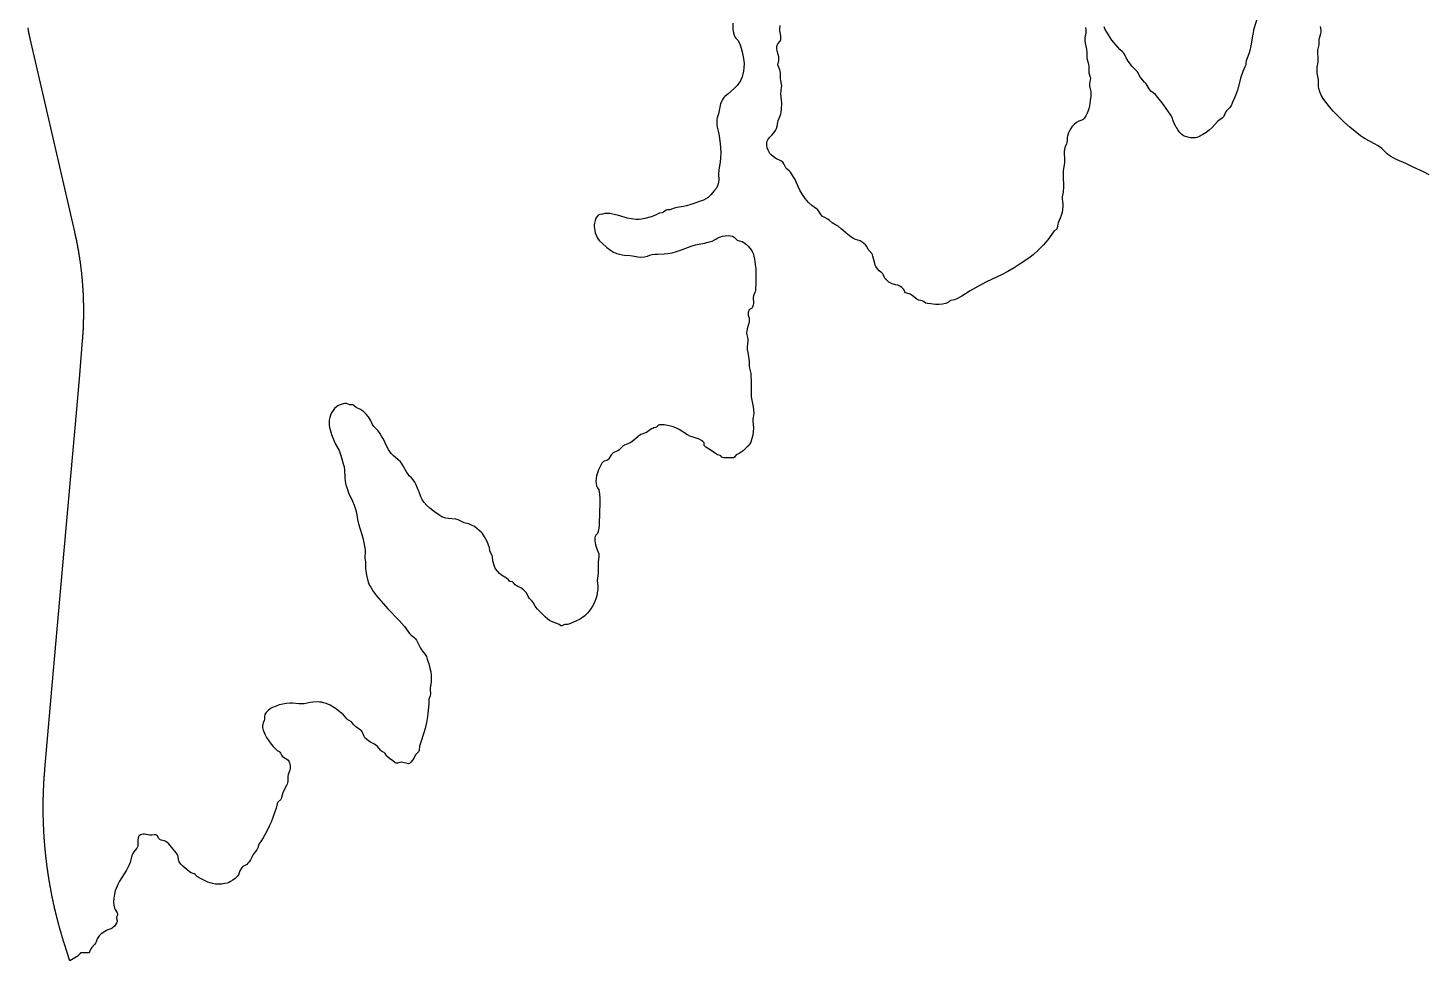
# Model space of a CAD drawing. Header units: millimetres. Extents: x 341818 to 347703, y 7370458 to 7377443.
# Drawn here: x 343626 to 345449, y 7370458 to 7371674 of the extents above; entities that cross this region are included whole.
import ezdxf

# ---------------------------------------------------------------- set-up
doc = ezdxf.new("R2010")
doc.units = ezdxf.units.MM
doc.layers.add('MONTANHÃO', color=220, linetype='Continuous')

msp = doc.modelspace()

# ---------------------------------------------------------------- linework, layer by layer
at = {"layer": 'MONTANHÃO'}
for points in [[(345228.2, 7371688.3), (345223.5, 7371673.2), (345222, 7371666.4), (345219.6, 7371651.1), (345218.2, 7371644.9), (345217.2, 7371641.9), (345214.1, 7371633.8), (345213.4, 7371631.4), (345213, 7371629.1), (345212.7, 7371626.5), (345211.8, 7371623.6), (345208.9, 7371617.6), (345206.4, 7371610.1), (345201.9, 7371593.3), (345199.5, 7371586.4), (345195.2, 7371576.3), (345193.6, 7371573.1), (345191.8, 7371570.5), (345187.8, 7371566.2), (345186.6, 7371564.6), (345184.7, 7371560.2), (345184.1, 7371559), (345183.3, 7371558), (345182.2, 7371557), (345177.7, 7371553.7), (345176, 7371552.3), (345172.7, 7371548.4), (345169, 7371544.7), (345165.1, 7371541.4), (345161, 7371538.3), (345156.8, 7371535.7), (345151.1, 7371532.4), (345149.1, 7371531.6), (345147.3, 7371531.2), (345144.3, 7371531), (345140.8, 7371531.3), (345137.1, 7371531.9), (345134.1, 7371532.8), (345131.5, 7371533.9), (345129.5, 7371535.4), (345127, 7371538.1), (345124.2, 7371541.7), (345122.5, 7371544.5), (345121.8, 7371545.5), (345119.8, 7371549.3), (345118.1, 7371553.2), (345116.7, 7371557.9), (345115.1, 7371560.9), (345111.2, 7371566.3), (345104, 7371576.9), (345098.4, 7371583.8), (345095, 7371587.6), (345089.1, 7371592.2), (345086.7, 7371595), (345082.8, 7371601.4), (345081, 7371603.9), (345076, 7371609.2), (345074.7, 7371611.1), (345072.4, 7371615.7), (345071.2, 7371617.6), (345069.2, 7371620), (345064.5, 7371624.8), (345062.6, 7371627), (345059.4, 7371631.3), (345056.8, 7371635.6), (345054.7, 7371640.1), (345053.7, 7371641.7), (345052.3, 7371643.2), (345048.7, 7371646.3), (345043.3, 7371652.2), (345038.2, 7371658.6), (345033.7, 7371665.4), (345029.7, 7371672.5), (345028.2, 7371676)], [(344544.1, 7371680.8), (344544.4, 7371672.8), (344544.8, 7371669.9), (344545.9, 7371665.2), (344547, 7371662.7), (344547.8, 7371661.6), (344550.6, 7371658.5), (344552.5, 7371655.3), (344554.3, 7371651.1), (344555.3, 7371647.9), (344556.5, 7371643.3), (344558.3, 7371634.7), (344558.7, 7371631.3), (344558.9, 7371628.1), (344558.6, 7371622.3), (344558.1, 7371617.9), (344557.4, 7371614), (344556.4, 7371610.6), (344555.3, 7371607.6), (344554.4, 7371605.6), (344553.1, 7371603.6), (344549.9, 7371599.6), (344546.2, 7371595.8), (344537.7, 7371588.3), (344534, 7371585.1), (344532.5, 7371583.6), (344530.9, 7371581.3), (344529.6, 7371578.6), (344528.3, 7371575.3), (344527.1, 7371571.1), (344525.7, 7371562.5), (344524, 7371557.4), (344523.5, 7371555.5), (344523.3, 7371552.6), (344523.5, 7371548.5), (344524, 7371545), (344525.8, 7371536.5), (344527.2, 7371527.1), (344528, 7371519), (344528.4, 7371511.5), (344528.3, 7371504.6), (344527.9, 7371499.9), (344526.2, 7371488.9), (344525.7, 7371483.9), (344525.8, 7371476.3), (344525.5, 7371473.1), (344524.4, 7371468.8), (344522.8, 7371465.8), (344519.5, 7371461.5), (344515.6, 7371456.8), (344512, 7371453.5), (344509.2, 7371451.7), (344505.8, 7371450), (344502.2, 7371448.6), (344494.6, 7371446.1), (344489.3, 7371444.4), (344483.7, 7371442.8), (344480, 7371441.9), (344471.1, 7371440.3), (344466.6, 7371439.1), (344463.5, 7371437.8), (344462.1, 7371437.4), (344458.9, 7371437.5), (344457.2, 7371436.9), (344453.7, 7371434.3), (344452, 7371433.5), (344448.7, 7371433.2), (344447.4, 7371432.7), (344444.5, 7371431), (344441.3, 7371429.6), (344437.9, 7371428.4), (344429.4, 7371426.2), (344425.2, 7371425.3), (344422.3, 7371424.9), (344418.3, 7371424.9), (344412.3, 7371425.6), (344406.4, 7371426.7), (344395.6, 7371429.8), (344391.2, 7371430.8), (344384, 7371432.5), (344382, 7371432.7), (344380.1, 7371432.8), (344377.5, 7371432.5), (344374.4, 7371431.9), (344370.8, 7371431.1), (344368.8, 7371430.3), (344367.2, 7371428.8), (344365.8, 7371426.5), (344364.7, 7371423.6), (344363.9, 7371419.8), (344363.7, 7371417.8), (344363.7, 7371415.6), (344364.2, 7371410.6), (344365, 7371407.2), (344366, 7371404.2), (344367.2, 7371401.5), (344368.6, 7371399.1), (344370.5, 7371396.9), (344374.2, 7371393.6), (344380.2, 7371388.2), (344384.6, 7371384.7), (344388.9, 7371382.1), (344393.1, 7371380.3), (344396.3, 7371379.4), (344400, 7371378.6), (344402.9, 7371378.3), (344410.6, 7371377.9), (344413.3, 7371377.5), (344420.4, 7371376), (344424.4, 7371375.7), (344429.1, 7371376.1), (344433, 7371377.1), (344436.1, 7371378.3), (344439, 7371379.2), (344442.5, 7371379.7), (344445.9, 7371379.8), (344454.8, 7371379.9), (344459.7, 7371380.4), (344465.3, 7371381.5), (344470.9, 7371382.9), (344476.1, 7371384.7), (344489.8, 7371390), (344495.6, 7371391.6), (344507.4, 7371393.9), (344512.2, 7371395.1), (344517.1, 7371396.7), (344521.2, 7371398.7), (344523.4, 7371400.1), (344526.9, 7371401.7), (344530.6, 7371402.9), (344534.4, 7371403.6), (344538, 7371403.9), (344541.1, 7371403.7), (344543.9, 7371402.9), (344546.1, 7371401.8), (344547.9, 7371400.1), (344548.9, 7371398.8), (344549.8, 7371398), (344551.1, 7371397.3), (344556.6, 7371395.9), (344558.6, 7371394.9), (344562, 7371392.2), (344564.3, 7371389.9), (344566.3, 7371387.6), (344568, 7371385.4), (344569.4, 7371383.1), (344570.7, 7371380.3), (344571.8, 7371376.8), (344572.5, 7371373), (344573.5, 7371366.2), (344574.1, 7371361.1), (344574.4, 7371355.5), (344574.4, 7371349.3), (344574.1, 7371341.6), (344573.9, 7371334.4), (344573.7, 7371332.3), (344573.2, 7371330.5), (344571.6, 7371326.8), (344571.1, 7371325.1), (344570.9, 7371323.2), (344571, 7371315.8), (344570.7, 7371313.2), (344570.4, 7371311.9), (344569.9, 7371310.7), (344569.3, 7371309.8), (344568.5, 7371309), (344566.1, 7371307.5), (344565.3, 7371306.5), (344564.7, 7371305.1), (344564.3, 7371303.5), (344564.1, 7371301.7), (344564.3, 7371300.1), (344565.5, 7371296.2), (344565.7, 7371293.7), (344565.4, 7371290.9), (344563, 7371282.1), (344562.4, 7371279.2), (344562.2, 7371276.7), (344562.5, 7371274.5), (344563.3, 7371271.1), (344563.6, 7371269.1), (344563.7, 7371266.8), (344563.1, 7371258.7), (344563.1, 7371255.4), (344563.6, 7371251.6), (344565.2, 7371243.3), (344565.6, 7371239.5), (344565.6, 7371233.7), (344566, 7371231), (344567.5, 7371224.2), (344567.9, 7371220.3), (344568.2, 7371216), (344568, 7371200.1), (344568.2, 7371193.6), (344568.8, 7371189.3), (344570.7, 7371180.5), (344571.3, 7371176.8), (344571.6, 7371172.9), (344571.2, 7371169.4), (344570.7, 7371166.6), (344570.4, 7371164.6), (344570.3, 7371162.4), (344571.1, 7371152.7), (344570.9, 7371148.5), (344570.1, 7371143.9), (344568.9, 7371139.2), (344567.6, 7371134.7), (344566.5, 7371132.3), (344565.4, 7371130.9), (344563.1, 7371128.7), (344557.6, 7371123.5), (344555, 7371121.6), (344552.5, 7371119.9), (344548.8, 7371118), (344546.3, 7371115), (344545, 7371114.4), (344544.2, 7371114.3), (344543.4, 7371114.1), (344537.4, 7371114.4), (344532.4, 7371114.2), (344531.1, 7371114.5), (344530.1, 7371115), (344528.8, 7371116.6), (344527.6, 7371117.3), (344524.4, 7371118.3), (344521.6, 7371119.9), (344517.4, 7371123), (344511.1, 7371126.7), (344509, 7371128.2), (344508.1, 7371129.1), (344507.4, 7371130), (344506.9, 7371131), (344506.7, 7371132.1), (344506.7, 7371133.6), (344506.3, 7371134.3), (344505.2, 7371135.4), (344503.4, 7371136.8), (344500.5, 7371138.5), (344497.8, 7371139.5), (344491.4, 7371141.4), (344488.4, 7371142.6), (344485.1, 7371144.3), (344474.2, 7371150.9), (344469.9, 7371153.2), (344465.3, 7371155), (344461.1, 7371156), (344454.8, 7371157.1), (344451.6, 7371157.3), (344448.7, 7371157), (344447.6, 7371156.6), (344446.5, 7371156), (344444.7, 7371154.2), (344444, 7371153.7), (344441.2, 7371153.1), (344439.8, 7371152.6), (344438.4, 7371151.9), (344433.6, 7371148.5), (344431.6, 7371147.4), (344424.3, 7371144.6), (344421.2, 7371142.5), (344414.6, 7371136.6), (344411.4, 7371134.3), (344405.1, 7371131.6), (344403.2, 7371130.7), (344400.5, 7371128.9), (344398.5, 7371127.3), (344396, 7371124.5), (344394.2, 7371123.3), (344389.8, 7371121.5), (344388.1, 7371120.5), (344387.1, 7371119.6), (344386.1, 7371118.4), (344382.3, 7371112.6), (344381.1, 7371111.4), (344379.8, 7371110.6), (344376.6, 7371109.8), (344375.6, 7371109.4), (344374.6, 7371108.5), (344373.6, 7371107.3), (344371.2, 7371102.7), (344369.3, 7371098.7), (344367.7, 7371094.7), (344366.6, 7371090.8), (344365.9, 7371087.1), (344365.7, 7371083.7), (344365.9, 7371080.5), (344366.6, 7371077.6), (344367.7, 7371075.1), (344369.5, 7371072.3), (344370, 7371070.3), (344370.4, 7371066.4), (344370.8, 7371061.8), (344370.9, 7371056.8), (344370.3, 7371040.7), (344370.2, 7371029), (344369.9, 7371025.6), (344369.4, 7371022.6), (344368.7, 7371018.1), (344367.7, 7371015.7), (344365.8, 7371013.3), (344365, 7371011.8), (344364.5, 7371010), (344364.3, 7371008.1), (344364.3, 7371005.9), (344364.6, 7371003.6), (344365.2, 7371001), (344367.3, 7370994.2), (344369.4, 7370989.1), (344369.7, 7370987.3), (344369.7, 7370985.3), (344368.7, 7370978.8), (344368.5, 7370976.5), (344368.8, 7370966.9), (344368.6, 7370964), (344367.8, 7370957.5), (344367.6, 7370954.4), (344368.3, 7370947), (344368.1, 7370942.7), (344367.6, 7370938.4), (344366.8, 7370934.3), (344365.7, 7370930.3), (344364.4, 7370927.1), (344362.9, 7370923.9), (344361.2, 7370920.7), (344359.1, 7370917.6), (344355.2, 7370912.3), (344353.2, 7370910.2), (344351.2, 7370908.2), (344348.2, 7370905.9), (344344.5, 7370903.7), (344340.3, 7370901.6), (344333.7, 7370898.9), (344330.7, 7370897.5), (344328.9, 7370897), (344325.3, 7370897), (344324.1, 7370896.7), (344321.2, 7370895.4), (344320.4, 7370895.3), (344319.7, 7370895.5), (344317.7, 7370897), (344314.9, 7370898.5), (344308.1, 7370901), (344305.2, 7370902.4), (344302.7, 7370904.2), (344300, 7370906.4), (344293.4, 7370913.2), (344289.4, 7370917.6), (344286.8, 7370920.9), (344284, 7370925.8), (344282.8, 7370927.2), (344278.8, 7370931.4), (344277.6, 7370933.3), (344275.1, 7370938.1), (344273.7, 7370940.1), (344271.3, 7370942.3), (344268.1, 7370944.6), (344263.2, 7370946.8), (344261.7, 7370947.7), (344260.7, 7370948.7), (344258.4, 7370951.4), (344257, 7370952.4), (344254.3, 7370952.9), (344253.5, 7370953.2), (344251.9, 7370955.1), (344249.4, 7370957.3), (344242.7, 7370961.4), (344240.1, 7370963.6), (344237.4, 7370966.5), (344235.5, 7370969.1), (344234.2, 7370971.4), (344233.1, 7370974), (344232.1, 7370976.9), (344231.3, 7370980), (344230.9, 7370985.2), (344230.4, 7370987.1), (344227.9, 7370991.8), (344227.5, 7370993.2), (344227, 7370997.4), (344225.9, 7371000.5), (344223.9, 7371005.1), (344220.7, 7371011.4), (344219.3, 7371013.6), (344217.9, 7371015.5), (344216.1, 7371017.5), (344213.8, 7371019.7), (344210.7, 7371022.3), (344207.6, 7371024.5), (344204.7, 7371026.2), (344201.8, 7371027.5), (344200, 7371028.1), (344195.6, 7371029), (344193.9, 7371029.6), (344188.9, 7371032.3), (344186.3, 7371033.4), (344183.2, 7371034.1), (344173.2, 7371035.1), (344170, 7371035.6), (344167.4, 7371036.3), (344165.1, 7371037.3), (344160.9, 7371039.8), (344155.6, 7371043.7), (344149.4, 7371048.6), (344145.1, 7371052.4), (344141.7, 7371056.2), (344139.2, 7371059.9), (344137.6, 7371063.2), (344135.3, 7371070), (344134.3, 7371072.7), (344131.4, 7371078.8), (344129.6, 7371082.4), (344127.7, 7371085.4), (344125.6, 7371088), (344122.5, 7371090.8), (344120.9, 7371092.7), (344119.3, 7371094.9), (344113.7, 7371104.9), (344112.3, 7371107.1), (344110.9, 7371109), (344108.2, 7371111.6), (344101.7, 7371117.2), (344099.1, 7371119.9), (344095.5, 7371124.9), (344093.2, 7371128.9), (344088.7, 7371138.5), (344086.5, 7371142.6), (344084, 7371146.5), (344081.8, 7371149.5), (344080.3, 7371151.2), (344076.3, 7371155.2), (344074.6, 7371157.5), (344072, 7371163.4), (344069.4, 7371167.5), (344066.3, 7371171.2), (344062.7, 7371174.5), (344058.8, 7371177.1), (344053.4, 7371179.7), (344050.3, 7371182.4), (344048.9, 7371183.2), (344048, 7371183.4), (344044.9, 7371183.4), (344040.8, 7371184.8), (344038.7, 7371184.9), (344036.4, 7371184.6), (344033.9, 7371183.9), (344031.2, 7371182.8), (344029.3, 7371181.8), (344027.5, 7371180.6), (344025.2, 7371178.5), (344023.1, 7371176), (344021.3, 7371172.9), (344019.8, 7371169.6), (344018.9, 7371166.6), (344018.3, 7371163.4), (344018.1, 7371160), (344018.2, 7371156.7), (344018.7, 7371153.7), (344019.8, 7371149.2), (344021.1, 7371144.8), (344022.7, 7371140.4), (344024.4, 7371136.1), (344026.4, 7371132), (344031.1, 7371123.8), (344032.6, 7371119.8), (344034.6, 7371112.8), (344036.5, 7371106.5), (344037.5, 7371102.6), (344038.1, 7371098), (344038.4, 7371088.1), (344038.8, 7371083.8), (344039.8, 7371079.2), (344041.4, 7371074.2), (344043.5, 7371068.7), (344048.6, 7371057.5), (344050.6, 7371052.6), (344052.4, 7371047.4), (344053.6, 7371042.6), (344055, 7371034), (344056.4, 7371028.2), (344060.8, 7371014.4), (344062.4, 7371008), (344062.9, 7371005.5), (344064.8, 7370996.9), (344065.1, 7370993.4), (344065.1, 7370990.2), (344064.6, 7370986.2), (344064.7, 7370983.9), (344065.6, 7370978.2), (344065.6, 7370969.7), (344065.7, 7370967.1), (344066.2, 7370963.4), (344067, 7370959.6), (344068.6, 7370953.7), (344070.4, 7370948.9), (344072.2, 7370945.5), (344075.1, 7370940.9), (344077.3, 7370937.8), (344079.9, 7370934.5), (344088.8, 7370924.1), (344094.6, 7370917.5), (344109.6, 7370901.7), (344116.2, 7370894.4), (344122.9, 7370885.4), (344124.7, 7370883.4), (344126.6, 7370881.8), (344128.5, 7370880.5), (344130.3, 7370878.8), (344132, 7370876.5), (344133.4, 7370873.9), (344137, 7370866.1), (344138.3, 7370864), (344139.7, 7370862.2), (344141.7, 7370860.2), (344143.4, 7370857.9), (344144.8, 7370855.1), (344146, 7370852), (344147.8, 7370845.9), (344149.4, 7370840.2), (344150.5, 7370835.2), (344151, 7370830.8), (344151.2, 7370826.6), (344151.1, 7370822.6), (344150.8, 7370818.8), (344149.9, 7370814.3), (344149.8, 7370812.1), (344150.2, 7370806.7), (344149.9, 7370804.2), (344148.2, 7370799.7), (344147.9, 7370797.7), (344147.9, 7370793.3), (344147.2, 7370785.3), (344146.2, 7370777.3), (344144.8, 7370769.3), (344143.1, 7370761.4), (344141.5, 7370755.9), (344137.4, 7370743.8), (344135.9, 7370738.4), (344135.4, 7370733.2), (344135, 7370732), (344134.5, 7370731.1), (344132.7, 7370729.5), (344131.1, 7370727.4), (344128.5, 7370722.6), (344127.2, 7370720.7), (344124.5, 7370717.5), (344123.6, 7370716.7), (344122.6, 7370716), (344121.4, 7370715.6), (344119.8, 7370715.7), (344114, 7370717.1), (344111.8, 7370717.4), (344107.3, 7370716.5), (344105.6, 7370716.5), (344103.8, 7370717.3), (344100.9, 7370719.2), (344096.7, 7370722.2), (344093.4, 7370725.2), (344090.9, 7370728.9), (344089.7, 7370730.2), (344087.7, 7370731.2), (344086.5, 7370732), (344085.2, 7370733.1), (344081, 7370738), (344079, 7370739.8), (344077.1, 7370741), (344072, 7370743.6), (344069.8, 7370745), (344066.7, 7370747.4), (344064.8, 7370749.3), (344063.7, 7370751), (344062.1, 7370755.3), (344061.1, 7370757), (344060.1, 7370758.3), (344058.8, 7370759.5), (344052.6, 7370764), (344050.2, 7370766.2), (344048.2, 7370769), (344047.2, 7370770.1), (344044, 7370771.7), (344042.6, 7370772.7), (344041.1, 7370774), (344036.7, 7370779.1), (344034.8, 7370780.9), (344029.8, 7370785.1), (344025.1, 7370788.4), (344019.2, 7370791.8), (344014.1, 7370794), (344010.9, 7370795), (344008.3, 7370795.7), (344006.1, 7370795.9), (344003.7, 7370796), (343996.6, 7370795.6), (343993.2, 7370795.2), (343985.7, 7370793.8), (343982.4, 7370793.4), (343978.6, 7370793.5), (343970.2, 7370794.4), (343966.8, 7370794.5), (343962.1, 7370794), (343957.6, 7370793.2), (343953.1, 7370792.1), (343948.9, 7370790.7), (343944.4, 7370788.9), (343941.6, 7370787.4), (343938.4, 7370784.8), (343936, 7370782.3), (343934.4, 7370779.7), (343933.6, 7370777.2), (343933.6, 7370773.6), (343933.3, 7370772.1), (343932, 7370768.8), (343931.6, 7370767.3), (343931.4, 7370764.9), (343931.4, 7370762.9), (343932.2, 7370759.1), (343933.2, 7370756.2), (343934.7, 7370753.1), (343936.6, 7370749.8), (343939.5, 7370745.5), (343942.6, 7370741.2), (343945.2, 7370737.9), (343947.8, 7370735.2), (343950.3, 7370732.9), (343953, 7370731.3), (343953.9, 7370730.5), (343954.7, 7370729.4), (343956, 7370726.6), (343956.7, 7370725.5), (343958.4, 7370724.1), (343963.1, 7370721.7), (343964.5, 7370720.4), (343965.5, 7370718.8), (343966.3, 7370716.9), (343966.9, 7370714.8), (343967.2, 7370712.6), (343967.2, 7370709.6), (343966.8, 7370707), (343964.8, 7370701.5), (343964.2, 7370699.1), (343964.1, 7370697.2), (343964.2, 7370692.7), (343964, 7370690.7), (343963.5, 7370688.9), (343962.7, 7370687), (343958.9, 7370680.5), (343957.7, 7370677.8), (343956.1, 7370671.4), (343955.5, 7370670), (343954.9, 7370668.9), (343951.3, 7370665.6), (343950.7, 7370664.6), (343950.2, 7370663.3), (343949, 7370657.8), (343947, 7370651.4), (343944.8, 7370645.4), (343942.5, 7370639.5), (343940, 7370634), (343937.5, 7370628.7), (343934.8, 7370623.6), (343932, 7370618.8), (343929, 7370614.2), (343926.5, 7370610.6), (343925.1, 7370605.8), (343923.7, 7370603.3), (343920.2, 7370599), (343919, 7370597.2), (343916.5, 7370591.9), (343915.5, 7370590.2), (343913.8, 7370587.8), (343912.2, 7370585.9), (343910.7, 7370584.4), (343909.1, 7370583.2), (343905.6, 7370581.5), (343904.6, 7370580.6), (343903.7, 7370579.4), (343901.7, 7370575.9), (343900, 7370570.9), (343898.9, 7370569.3), (343897.4, 7370567.7), (343895.5, 7370566.1), (343892.5, 7370564), (343889.7, 7370562.1), (343887.5, 7370560.9), (343885.2, 7370560.1), (343882, 7370559.4), (343877.8, 7370558.8), (343873.6, 7370558.6), (343869.8, 7370558.8), (343865.9, 7370559.4), (343862.9, 7370560.2), (343859.8, 7370561.3), (343856.4, 7370562.9), (343852, 7370565.1), (343848.7, 7370566.9), (343847.6, 7370567.6), (343846.6, 7370568.2), (343843.5, 7370571.2), (343842.1, 7370572.1), (343838.4, 7370573.2), (343836.1, 7370574.6), (343832.6, 7370577.7), (343827.4, 7370582.1), (343824.8, 7370584.8), (343822.8, 7370587.5), (343821.7, 7370590.2), (343821.1, 7370595.3), (343820.4, 7370597), (343819.3, 7370598.8), (343814.6, 7370604.2), (343810.9, 7370609.1), (343809.1, 7370611.2), (343807.1, 7370613.1), (343805.1, 7370614.4), (343803.4, 7370615), (343799, 7370616), (343797.3, 7370616.8), (343796.1, 7370618.1), (343793.9, 7370621.9), (343793.2, 7370622.6), (343792.5, 7370622.9), (343790.9, 7370623.1), (343786.9, 7370622.3), (343784.2, 7370622.5), (343777.6, 7370623.8), (343775.7, 7370623.8), (343774.1, 7370623.5), (343772.4, 7370622.8), (343771, 7370622), (343770.3, 7370621.5), (343769.7, 7370620.7), (343769, 7370618.7), (343768.7, 7370616.4), (343768.7, 7370609.1), (343768.3, 7370607.1), (343767.6, 7370605.5), (343763.5, 7370600.6), (343762.2, 7370598.4), (343761.1, 7370595.9), (343758.5, 7370586.8), (343757.3, 7370583.6), (343755.7, 7370580.4), (343753.8, 7370576.9), (343744.9, 7370562.4), (343743.1, 7370559), (343741.7, 7370555.8), (343739.3, 7370549.7), (343738.1, 7370545.7), (343737.3, 7370540.4), (343737, 7370535.5), (343737.3, 7370531.1), (343738.2, 7370527.2), (343739, 7370525.5), (343741.8, 7370521.4), (343742.3, 7370520.2), (343742.4, 7370519.1), (343742.2, 7370518), (343741, 7370515.5), (343740.8, 7370514.4), (343741.6, 7370511.1), (343741.6, 7370510), (343741.3, 7370508.8), (343740.2, 7370506.3), (343738.1, 7370503.7), (343735.4, 7370501.3), (343733.6, 7370500.3), (343729.5, 7370498.9), (343727.9, 7370498.2), (343724.2, 7370496), (343721.1, 7370493.7), (343718.5, 7370491.3), (343716.6, 7370488.8), (343715.8, 7370487.2), (343714.3, 7370483.4), (343713.5, 7370481.7), (343712.1, 7370479.9), (343708.8, 7370476.1), (343707.6, 7370474.4), (343705.7, 7370470.6), (343705.2, 7370468.9), (343694.4, 7370469.3), (343694.2, 7370469.1), (343694.1, 7370468.9), (343693.9, 7370468.8), (343693.8, 7370468.6), (343693.6, 7370468.4), (343693.5, 7370468.3), (343693.3, 7370468.1), (343693.2, 7370467.9), (343693.1, 7370467.8), (343692.9, 7370467.6), (343692.8, 7370467.4), (343692.6, 7370467.3), (343692.5, 7370467.1), (343692.3, 7370466.9), (343692.2, 7370466.8), (343692, 7370466.6), (343691.9, 7370466.4), (343691.7, 7370466.3), (343691.5, 7370466.1), (343691.4, 7370466), (343691.2, 7370465.8), (343691.1, 7370465.6), (343690.9, 7370465.5), (343690.8, 7370465.4), (343680.2, 7370458.5), (343673.2, 7370480.2), (343673, 7370480.8), (343672.8, 7370481.5), (343672.6, 7370482.1), (343672.4, 7370482.7), (343672.2, 7370483.4), (343672, 7370484), (343671.8, 7370484.6), (343671.6, 7370485.3), (343671.4, 7370485.9), (343671.2, 7370486.6), (343671, 7370487.2), (343670.8, 7370487.8), (343670.6, 7370488.5), (343670.5, 7370489.1), (343670.3, 7370489.7), (343670.1, 7370490.4), (343669.9, 7370491), (343669.7, 7370491.7), (343669.5, 7370492.3), (343669.3, 7370492.9), (343669.1, 7370493.6), (343668.9, 7370494.2), (343668.7, 7370494.9), (343668.6, 7370495.5), (343668.4, 7370496.1), (343668.2, 7370496.8), (343668, 7370497.4), (343667.8, 7370498.1), (343667.6, 7370498.7), (343667.5, 7370499.3), (343667.3, 7370500), (343667.1, 7370500.6), (343666.9, 7370501.3), (343666.7, 7370501.9), (343666.6, 7370502.5), (343666.4, 7370503.2), (343666.2, 7370503.8), (343666, 7370504.5), (343665.9, 7370505.1), (343665.7, 7370505.8), (343665.5, 7370506.4), (343665.3, 7370507), (343665.2, 7370507.7), (343665, 7370508.3), (343664.8, 7370509), (343664.7, 7370509.6), (343664.5, 7370510.3), (343664.3, 7370510.9), (343664.1, 7370511.6), (343664, 7370512.2), (343663.8, 7370512.9), (343663.6, 7370513.5), (343663.5, 7370514.1), (343663.3, 7370514.8), (343663.2, 7370515.4), (343663, 7370516.1), (343662.8, 7370516.7), (343662.7, 7370517.4), (343662.5, 7370518), (343662.4, 7370518.7), (343662.2, 7370519.3), (343662, 7370520), (343661.9, 7370520.6), (343661.7, 7370521.3), (343661.6, 7370521.9), (343661.4, 7370522.6), (343661.3, 7370523.2), (343661.1, 7370523.9), (343660.9, 7370524.5), (343660.8, 7370525.1), (343660.6, 7370525.8), (343660.5, 7370526.4), (343660.3, 7370527.1), (343660.2, 7370527.7), (343660, 7370528.4), (343659.9, 7370529), (343659.7, 7370529.7), (343659.6, 7370530.3), (343659.5, 7370531), (343659.3, 7370531.6), (343659.2, 7370532.3), (343659, 7370532.9), (343658.9, 7370533.6), (343658.7, 7370534.3), (343658.6, 7370534.9), (343658.5, 7370535.6), (343658.3, 7370536.2), (343658.2, 7370536.9), (343658, 7370537.5), (343657.9, 7370538.2), (343657.8, 7370538.8), (343657.6, 7370539.5), (343657.5, 7370540.1), (343657.4, 7370540.8), (343657.2, 7370541.4), (343657.1, 7370542.1), (343657, 7370542.7), (343656.8, 7370543.4), (343656.7, 7370544), (343656.6, 7370544.7), (343656.4, 7370545.3), (343656.3, 7370546), (343656.2, 7370546.7), (343656.1, 7370547.3), (343655.9, 7370548), (343655.8, 7370548.6), (343655.7, 7370549.3), (343655.6, 7370549.9), (343655.4, 7370550.6), (343655.3, 7370551.2), (343655.2, 7370551.9), (343655.1, 7370552.5), (343654.9, 7370553.2), (343654.8, 7370553.9), (343654.7, 7370554.5), (343654.6, 7370555.2), (343654.5, 7370555.8), (343654.4, 7370556.5), (343654.2, 7370557.1), (343654.1, 7370557.8), (343654, 7370558.5), (343653.9, 7370559.1), (343653.8, 7370559.8), (343653.7, 7370560.4), (343653.6, 7370561.1), (343653.5, 7370561.7), (343653.3, 7370562.4), (343653.2, 7370563.1), (343653.1, 7370563.7), (343653, 7370564.4), (343652.9, 7370565), (343652.8, 7370565.7), (343652.7, 7370566.3), (343652.6, 7370567), (343652.5, 7370567.7), (343652.4, 7370568.3), (343652.3, 7370569), (343652.2, 7370569.6), (343652.1, 7370570.3), (343652, 7370570.9), (343651.9, 7370571.6), (343651.8, 7370572.3), (343651.7, 7370572.9), (343651.6, 7370573.6), (343651.5, 7370574.2), (343651.4, 7370574.9), (343651.3, 7370575.6), (343651.2, 7370576.2), (343651.1, 7370576.9), (343651, 7370577.5), (343650.9, 7370578.2), (343650.8, 7370578.9), (343650.7, 7370579.5), (343650.7, 7370580.2), (343650.6, 7370580.8), (343650.5, 7370581.5), (343650.4, 7370582.2), (343650.3, 7370582.8), (343650.2, 7370583.5), (343650.1, 7370584.2), (343650.1, 7370584.8), (343650, 7370585.5), (343649.9, 7370586.1), (343649.8, 7370586.8), (343649.7, 7370587.5), (343649.6, 7370588.1), (343649.6, 7370588.8), (343649.5, 7370589.4), (343649.4, 7370590.1), (343649.3, 7370590.8), (343649.3, 7370591.4), (343649.2, 7370592.1), (343649.1, 7370592.8), (343649, 7370593.4), (343649, 7370594.1), (343648.9, 7370594.7), (343648.8, 7370595.4), (343648.7, 7370596.1), (343648.7, 7370596.7), (343648.6, 7370597.4), (343648.5, 7370598.1), (343648.5, 7370598.7), (343648.4, 7370599.4), (343648.3, 7370600), (343648.3, 7370600.7), (343648.2, 7370601.4), (343648.1, 7370602), (343648.1, 7370602.7), (343648, 7370603.4), (343647.9, 7370604), (343647.9, 7370604.7), (343647.8, 7370605.3), (343647.8, 7370606), (343647.7, 7370606.7), (343647.6, 7370607.3), (343647.6, 7370608), (343647.5, 7370608.7), (343647.5, 7370609.3), (343647.4, 7370610), (343647.4, 7370610.7), (343647.3, 7370611.3), (343647.2, 7370612), (343647.2, 7370612.7), (343647.1, 7370613.3), (343647.1, 7370614), (343647, 7370614.6), (343647, 7370615.3), (343646.9, 7370616), (343646.9, 7370616.6), (343646.8, 7370617.3), (343646.8, 7370618), (343646.8, 7370618.6), (343646.7, 7370619.3), (343646.7, 7370620), (343646.6, 7370620.6), (343646.6, 7370621.3), (343646.5, 7370622), (343646.5, 7370622.6), (343646.5, 7370623.3), (343646.4, 7370624), (343646.4, 7370624.6), (343646.3, 7370625.3), (343646.3, 7370626), (343646.3, 7370626.6), (343646.2, 7370627.3), (343646.2, 7370628), (343646.2, 7370628.6), (343646.1, 7370629.3), (343646.1, 7370629.9), (343646.1, 7370630.6), (343646, 7370631.3), (343646, 7370631.9), (343646, 7370632.6), (343645.9, 7370633.3), (343645.9, 7370633.9), (343645.9, 7370634.6), (343645.9, 7370635.3), (343645.8, 7370635.9), (343645.8, 7370636.6), (343645.8, 7370637.3), (343645.8, 7370637.9), (343645.7, 7370638.6), (343645.7, 7370639.3), (343645.7, 7370639.9), (343645.7, 7370640.6), (343645.6, 7370641.3), (343645.6, 7370641.9), (343645.6, 7370642.6), (343645.6, 7370643.3), (343645.6, 7370643.9), (343645.6, 7370644.6), (343645.5, 7370645.3), (343645.5, 7370645.9), (343645.5, 7370646.6), (343645.5, 7370647.3), (343645.5, 7370647.9), (343645.5, 7370648.6), (343645.5, 7370649.3), (343645.5, 7370649.9), (343645.4, 7370650.6), (343645.4, 7370651.3), (343645.4, 7370651.9), (343645.4, 7370652.6), (343645.4, 7370653.3), (343645.4, 7370653.9), (343645.4, 7370654.6), (343645.4, 7370655.3), (343645.4, 7370655.9), (343645.4, 7370656.6), (343645.4, 7370657.3), (343645.4, 7370657.9), (343645.4, 7370658.6), (343645.4, 7370659.3), (343645.4, 7370659.9), (343645.4, 7370660.6), (343645.4, 7370661.3), (343645.4, 7370661.9), (343645.4, 7370662.6), (343645.4, 7370663.3), (343645.4, 7370663.9), (343645.4, 7370664.6), (343645.4, 7370665.3), (343645.4, 7370665.9), (343645.4, 7370666.6), (343645.5, 7370667.3), (343645.5, 7370667.9), (343645.5, 7370668.6), (343645.5, 7370669.3), (343645.5, 7370669.9), (343645.5, 7370670.6), (343645.5, 7370671.3), (343645.5, 7370671.9), (343645.6, 7370672.6), (343645.6, 7370673.3), (343645.6, 7370673.9), (343645.6, 7370674.6), (343645.6, 7370675.3), (343645.6, 7370675.9), (343645.7, 7370676.6), (343645.7, 7370677.3), (343645.7, 7370677.9), (343645.7, 7370678.6), (343645.8, 7370679.3), (343645.8, 7370679.9), (343645.8, 7370680.6), (343645.8, 7370681.2), (343645.9, 7370681.9), (343645.9, 7370682.6), (343645.9, 7370683.2), (343645.9, 7370683.9), (343646, 7370684.6), (343646, 7370685.2), (343646, 7370685.9), (343646.1, 7370686.6), (343646.1, 7370687.2), (343646.1, 7370687.9), (343646.2, 7370688.6), (343646.2, 7370689.2), (343646.2, 7370689.9), (343646.3, 7370690.6), (343646.3, 7370691.2), (343646.3, 7370691.9), (343646.4, 7370692.6), (343646.4, 7370693.2), (343646.5, 7370693.9), (343646.5, 7370694.6), (343646.5, 7370695.2), (343646.6, 7370695.9), (343646.6, 7370696.6), (343646.7, 7370697.2), (343646.7, 7370697.9), (343646.8, 7370698.6), (343646.8, 7370699.2), (343646.9, 7370699.9), (343646.9, 7370700.5), (343646.9, 7370701.2), (343647, 7370701.9), (343647, 7370702.5), (343647.1, 7370703.2), (343647.2, 7370703.9), (343647.2, 7370704.5), (343647.3, 7370705.2), (343647.3, 7370705.9), (343647.4, 7370706.5), (343647.4, 7370707.2), (343647.5, 7370707.9), (343647.5, 7370708.5), (343655.2, 7370798), (343670.6, 7370969), (343689.4, 7371177.7), (343693, 7371222.4), (343696.7, 7371267.2), (343696.8, 7371267.8), (343696.8, 7371268.4), (343696.9, 7371269), (343696.9, 7371269.6), (343697, 7371270.2), (343697, 7371270.8), (343697, 7371271.3), (343697.1, 7371271.9), (343697.1, 7371272.5), (343697.2, 7371273.1), (343697.2, 7371273.7), (343697.2, 7371274.3), (343697.3, 7371274.9), (343697.3, 7371275.5), (343697.4, 7371276.1), (343697.4, 7371276.7), (343697.4, 7371277.3), (343697.5, 7371277.8), (343697.5, 7371278.4), (343697.5, 7371279), (343697.6, 7371279.6), (343697.6, 7371280.2), (343697.6, 7371280.8), (343697.7, 7371281.4), (343697.7, 7371282), (343697.7, 7371282.6), (343697.7, 7371283.2), (343697.8, 7371283.8), (343697.8, 7371284.3), (343697.8, 7371284.9), (343697.9, 7371285.5), (343697.9, 7371286.1), (343697.9, 7371286.7), (343697.9, 7371287.3), (343697.9, 7371287.9), (343698, 7371288.5), (343698, 7371289.1), (343698, 7371289.7), (343698, 7371290.3), (343698, 7371290.9), (343698.1, 7371291.4), (343698.1, 7371292), (343698.1, 7371292.6), (343698.1, 7371293.2), (343698.1, 7371293.8), (343698.1, 7371294.4), (343698.2, 7371295), (343698.2, 7371295.6), (343698.2, 7371296.2), (343698.2, 7371296.8), (343698.2, 7371297.4), (343698.2, 7371298), (343698.2, 7371298.5), (343698.2, 7371299.1), (343698.2, 7371299.7), (343698.2, 7371300.3), (343698.2, 7371300.9), (343698.3, 7371301.5), (343698.3, 7371302.1), (343698.3, 7371302.7), (343698.3, 7371303.3), (343698.3, 7371303.9), (343698.3, 7371304.5), (343698.3, 7371305.1), (343698.3, 7371305.6), (343698.3, 7371306.2), (343698.3, 7371306.8), (343698.3, 7371307.4), (343698.3, 7371308), (343698.3, 7371308.6), (343698.2, 7371309.2), (343698.2, 7371309.8), (343698.2, 7371310.4), (343698.2, 7371311), (343698.2, 7371311.6), (343698.2, 7371312.2), (343698.2, 7371312.7), (343698.2, 7371313.3), (343698.2, 7371313.9), (343698.2, 7371314.5), (343698.2, 7371315.1), (343698.1, 7371315.7), (343698.1, 7371316.3), (343698.1, 7371316.9), (343698.1, 7371317.5), (343698.1, 7371318.1), (343698.1, 7371318.7), (343698, 7371319.3), (343698, 7371319.8), (343698, 7371320.4), (343698, 7371321), (343698, 7371321.6), (343697.9, 7371322.2), (343697.9, 7371322.8), (343697.9, 7371323.4), (343697.9, 7371324), (343697.9, 7371324.6), (343697.8, 7371325.2), (343697.8, 7371325.8), (343697.8, 7371326.4), (343697.7, 7371326.9), (343697.7, 7371327.5), (343697.7, 7371328.1), (343697.7, 7371328.7), (343697.6, 7371329.3), (343697.6, 7371329.9), (343697.6, 7371330.5), (343697.5, 7371331.1), (343697.5, 7371331.7), (343697.5, 7371332.3), (343697.4, 7371332.9), (343697.4, 7371333.4), (343697.4, 7371334), (343697.3, 7371334.6), (343697.3, 7371335.2), (343697.2, 7371335.8), (343697.2, 7371336.4), (343697.2, 7371337), (343697.1, 7371337.6), (343697.1, 7371338.2), (343697, 7371338.8), (343697, 7371339.3), (343696.9, 7371339.9), (343696.9, 7371340.5), (343696.9, 7371341.1), (343696.8, 7371341.7), (343696.8, 7371342.3), (343696.7, 7371342.9), (343696.7, 7371343.5), (343696.6, 7371344.1), (343696.6, 7371344.7), (343696.5, 7371345.2), (343696.5, 7371345.8), (343696.4, 7371346.4), (343696.4, 7371347), (343696.3, 7371347.6), (343696.2, 7371348.2), (343696.2, 7371348.8), (343696.1, 7371349.4), (343696.1, 7371350), (343696, 7371350.6), (343696, 7371351.1), (343695.9, 7371351.7), (343695.8, 7371352.3), (343695.8, 7371352.9), (343695.7, 7371353.5), (343695.7, 7371354.1), (343695.6, 7371354.7), (343695.5, 7371355.3), (343695.5, 7371355.8), (343695.4, 7371356.4), (343695.3, 7371357), (343695.3, 7371357.6), (343695.2, 7371358.2), (343695.1, 7371358.8), (343695.1, 7371359.4), (343695, 7371360), (343694.9, 7371360.6), (343694.8, 7371361.1), (343694.8, 7371361.7), (343694.7, 7371362.3), (343694.6, 7371362.9), (343694.6, 7371363.5), (343694.5, 7371364.1), (343694.4, 7371364.7), (343694.3, 7371365.2), (343694.2, 7371365.8), (343694.2, 7371366.4), (343694.1, 7371367), (343694, 7371367.6), (343693.9, 7371368.2), (343693.8, 7371368.8), (343693.8, 7371369.4), (343693.7, 7371369.9), (343693.6, 7371370.5), (343693.5, 7371371.1), (343693.4, 7371371.7), (343693.3, 7371372.3), (343693.3, 7371372.9), (343693.2, 7371373.5), (343693.1, 7371374), (343693, 7371374.6), (343692.9, 7371375.2), (343692.8, 7371375.8), (343692.7, 7371376.4), (343692.6, 7371377), (343692.5, 7371377.5), (343692.4, 7371378.1), (343692.4, 7371378.7), (343692.3, 7371379.3), (343692.2, 7371379.9), (343692.1, 7371380.5), (343692, 7371381.1), (343691.9, 7371381.6), (343691.8, 7371382.2), (343691.7, 7371382.8), (343691.6, 7371383.4), (343691.5, 7371384), (343691.4, 7371384.6), (343691.3, 7371385.1), (343691.2, 7371385.7), (343691.1, 7371386.3), (343691, 7371386.9), (343690.9, 7371387.5), (343690.7, 7371388), (343690.6, 7371388.6), (343690.5, 7371389.2), (343690.4, 7371389.8), (343690.3, 7371390.4), (343690.2, 7371391), (343690.1, 7371391.5), (343690, 7371392.1), (343689.9, 7371392.7), (343689.8, 7371393.3), (343689.6, 7371393.9), (343689.5, 7371394.4), (343689.4, 7371395), (343689.3, 7371395.6), (343689.2, 7371396.2), (343689.1, 7371396.8), (343689, 7371397.3), (343688.8, 7371397.9), (343688.7, 7371398.5), (343688.6, 7371399.1), (343688.5, 7371399.7), (343688.4, 7371400.2), (343688.2, 7371400.8), (343688.1, 7371401.4), (343688, 7371402), (343687.9, 7371402.6), (343687.7, 7371403.1), (343687.6, 7371403.7), (343687.5, 7371404.3), (343687.4, 7371404.9), (343687.2, 7371405.4), (343687.1, 7371406), (343687, 7371406.6), (343686.8, 7371407.2), (343686.7, 7371407.8), (343686.6, 7371408.3), (343686.4, 7371408.9), (343647.4, 7371578.3), (343628.4, 7371660.7), (343628.3, 7371661.2), (343628.2, 7371661.7), (343628.1, 7371662.1), (343628, 7371662.6), (343627.8, 7371663.1), (343627.7, 7371663.6), (343627.6, 7371664), (343627.5, 7371664.5), (343627.4, 7371665), (343627.3, 7371665.5), (343627.2, 7371665.9), (343627.1, 7371666.4), (343627, 7371666.9), (343626.9, 7371667.4), (343626.8, 7371667.8), (343626.7, 7371668.3), (343626.6, 7371668.8), (343626.5, 7371669.3), (343626.4, 7371669.8), (343626.3, 7371670.2), (343626.3, 7371670.7), (343626.2, 7371671.2), (343626.1, 7371671.7), (343626, 7371672.1), (343625.9, 7371672.6), (343625.8, 7371673.1), (343625.7, 7371673.6), (343625.6, 7371674.1), (343625.5, 7371674.5)], [(345004, 7371675.1), (345004.4, 7371671.9), (345004.5, 7371668.9), (345004.4, 7371667.2), (345003.4, 7371664.2), (345002.9, 7371661.2), (345003, 7371657.8), (345003.5, 7371654.6), (345005.2, 7371646.6), (345005.6, 7371642.5), (345005.5, 7371637.6), (345005.6, 7371635.5), (345006, 7371633.4), (345007.4, 7371628.8), (345007.9, 7371626.7), (345008.1, 7371624.1), (345008.1, 7371618.3), (345008.3, 7371616), (345009.9, 7371610.4), (345010.3, 7371608.4), (345010.2, 7371606.6), (345009.2, 7371601.4), (345009.3, 7371598.5), (345010.7, 7371591.8), (345011, 7371588.8), (345010.7, 7371585.7), (345009.8, 7371579.9), (345009.1, 7371572.7), (345008.3, 7371569.1), (345006.6, 7371564.1), (345004.4, 7371559.8), (345002.3, 7371556.6), (345000.7, 7371554.9), (344999.3, 7371554.2), (344995.4, 7371552.9), (344992.2, 7371551), (344989.1, 7371548.5), (344986.3, 7371545.5), (344983.9, 7371542.1), (344981.7, 7371537.8), (344980.3, 7371533.5), (344980, 7371531.8), (344980, 7371527.3), (344979.7, 7371525.3), (344979.1, 7371523.5), (344977.4, 7371519.6), (344976.9, 7371518), (344976.3, 7371513.9), (344976.3, 7371511.1), (344976.7, 7371503.2), (344976.4, 7371499.2), (344975, 7371488.2), (344974.8, 7371481.9), (344975.3, 7371467.4), (344974.9, 7371460.6), (344973.7, 7371454.4), (344973.5, 7371451.6), (344974.1, 7371448.2), (344974.4, 7371445), (344974.3, 7371441.5), (344974, 7371437.9), (344973.3, 7371434.1), (344972.3, 7371430.2), (344970.9, 7371426.3), (344968.1, 7371420.4), (344967.7, 7371418.7), (344967.2, 7371413.9), (344966.7, 7371412.7), (344966, 7371411.7), (344963, 7371409.9), (344962, 7371408.7), (344960.2, 7371405.7), (344954.7, 7371398.2), (344948.7, 7371391.2), (344942.3, 7371384.7), (344935.7, 7371378.8), (344931.8, 7371375.8), (344926.2, 7371371.8), (344918.9, 7371366.8), (344911.1, 7371361.9), (344902.9, 7371357.1), (344894.4, 7371352.6), (344874.7, 7371343.4), (344863.5, 7371337.5), (344853.6, 7371331.8), (344842.8, 7371325), (344836.9, 7371321.7), (344833, 7371320), (344828.5, 7371319.1), (344826.8, 7371318.3), (344825.4, 7371316.9), (344824.1, 7371316.2), (344821.5, 7371315.5), (344817.6, 7371314.6), (344813.2, 7371314.2), (344808.2, 7371314.2), (344802.4, 7371314.7), (344798.1, 7371315.1), (344795.8, 7371315.8), (344792.6, 7371318.1), (344791.1, 7371318.7), (344786.7, 7371319.5), (344785.3, 7371320.2), (344783.9, 7371321), (344778.2, 7371325.6), (344775.5, 7371327.3), (344771.1, 7371328.6), (344769.5, 7371329.4), (344768.5, 7371330.5), (344767, 7371333.4), (344766.2, 7371334.5), (344764.6, 7371336), (344763, 7371337.3), (344761.2, 7371338.3), (344759.5, 7371339), (344756.1, 7371339.6), (344751.8, 7371341.1), (344747.7, 7371343.3), (344745.9, 7371344.7), (344744.4, 7371346.1), (344743, 7371347.6), (344741.8, 7371349.2), (344740.2, 7371352.9), (344739.6, 7371354), (344738.5, 7371355.1), (344735, 7371357.9), (344732.9, 7371360.4), (344730.8, 7371363.4), (344729.9, 7371365.2), (344729.2, 7371367.3), (344726.9, 7371376.9), (344726.2, 7371378.8), (344725.3, 7371380.4), (344721.8, 7371384.4), (344720.8, 7371385.7), (344718.9, 7371389.6), (344717.2, 7371391.7), (344715.2, 7371393.7), (344712.8, 7371395.4), (344710.2, 7371396.9), (344704.1, 7371398.9), (344701.6, 7371400.1), (344698, 7371402.4), (344694.2, 7371405.1), (344685.6, 7371412.7), (344681.5, 7371415.9), (344675.9, 7371419), (344673.8, 7371420.4), (344669.9, 7371424), (344667.9, 7371425.3), (344663.1, 7371427.7), (344661.3, 7371428.9), (344659.5, 7371430.9), (344656.1, 7371436.2), (344655.2, 7371437.3), (344654.1, 7371438.1), (344651.8, 7371439.5), (344647.2, 7371442.9), (344642.8, 7371447.1), (344638.4, 7371452.2), (344634, 7371458.5), (344631.6, 7371462.8), (344627.4, 7371472.6), (344625.3, 7371476.7), (344620.9, 7371484.2), (344619.2, 7371486.4), (344617.5, 7371488.2), (344614.9, 7371490.4), (344613.5, 7371492.2), (344610.8, 7371497.3), (344609.3, 7371499.4), (344608.2, 7371500.3), (344606.9, 7371501.1), (344601.1, 7371503.8), (344598.8, 7371505.2), (344594.1, 7371509.1), (344592.6, 7371510.8), (344591.4, 7371512.5), (344590.1, 7371515), (344589.1, 7371518.2), (344588.5, 7371521.5), (344588.5, 7371524.4), (344589, 7371526.9), (344590.3, 7371529.4), (344592.3, 7371532.1), (344595.2, 7371534.8), (344597.8, 7371537.8), (344599.8, 7371540.7), (344601.2, 7371543.5), (344602.1, 7371546.2), (344602.7, 7371551), (344603.4, 7371553.7), (344606, 7371559.7), (344606.9, 7371562.4), (344607.3, 7371565.1), (344607.6, 7371568.1), (344607.9, 7371576.6), (344607.8, 7371580.1), (344607, 7371588.5), (344607.1, 7371592.7), (344607.8, 7371597.1), (344607.9, 7371598.8), (344607.7, 7371601), (344606.6, 7371606.1), (344606.4, 7371608.7), (344606.3, 7371615), (344605.9, 7371618.2), (344605.4, 7371619.9), (344603.6, 7371624), (344603.1, 7371626.2), (344603.3, 7371627.9), (344604.4, 7371632.2), (344604.4, 7371634.3), (344604.1, 7371636.7), (344602, 7371644.5), (344601.5, 7371647.2), (344601.5, 7371649.8), (344602, 7371652), (344602.9, 7371653.6), (344605.9, 7371657.3), (344606.7, 7371659.2), (344606.9, 7371661.2), (344606.7, 7371664.3), (344605.4, 7371670.8), (344605.4, 7371672.8), (344605.8, 7371677.8)], [(345451.9, 7371482.9), (345444.5, 7371486.9), (345431, 7371493), (345426, 7371495.4), (345421.3, 7371497.6), (345410, 7371502.5), (345404.8, 7371505.1), (345401.9, 7371506.9), (345399.3, 7371508.6), (345397.1, 7371510.5), (345395, 7371512.5), (345393.7, 7371514), (345390, 7371517.4), (345385.4, 7371520.7), (345380.7, 7371523.5), (345368.4, 7371530), (345365.1, 7371532), (345362.3, 7371534), (345355.3, 7371539.4), (345348.3, 7371545.3), (345341.2, 7371551.7), (345334.1, 7371558.5), (345326.8, 7371565.8), (345322.2, 7371571.1), (345317.1, 7371577.5), (345313.7, 7371582.3), (345311.1, 7371586.8), (345309.2, 7371591.1), (345307.9, 7371595.4), (345307.5, 7371598.3), (345307.8, 7371604.3), (345307.7, 7371606.8), (345306, 7371615.4), (345305.8, 7371619.2), (345306, 7371623.1), (345307.2, 7371629.9), (345307.3, 7371633.9), (345306.8, 7371643.1), (345306.9, 7371645.4), (345307.2, 7371647.4), (345308.4, 7371652.2), (345308.6, 7371654.2), (345308.7, 7371659), (345308.9, 7371661.1), (345310.5, 7371667), (345310.9, 7371668.9), (345310.9, 7371671.3), (345310.4, 7371676.4)]]:
    msp.add_lwpolyline(points, dxfattribs=at)

doc.saveas('drawing.dxf')
